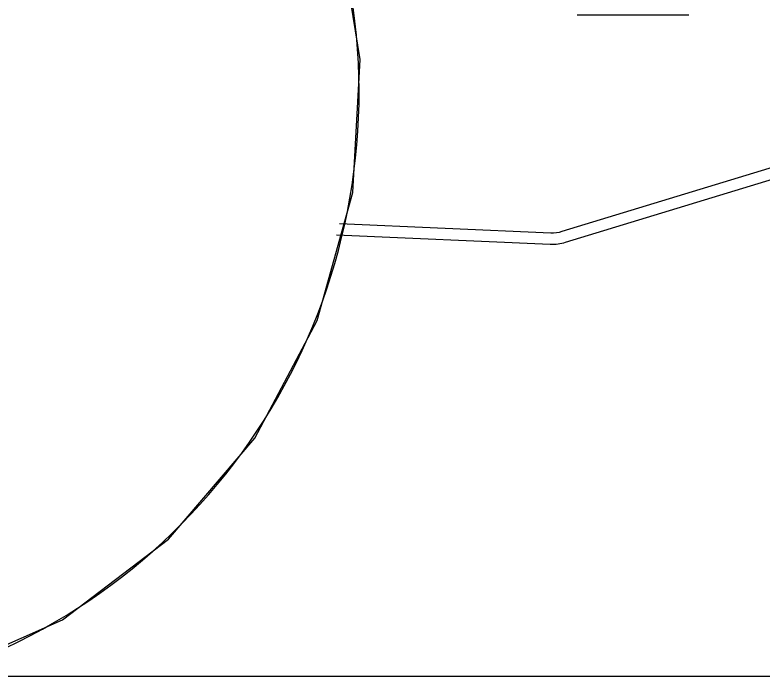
# Model space of a CAD drawing. Extents: x -633 to 241, y -1 to 752.
# Drawn here: x -48.8 to 16.1, y 7.3 to 64.5 of the extents above; entities that cross this region are included whole.
import ezdxf

# ---------------------------------------------------------------- set-up
doc = ezdxf.new("R2010")
doc.units = 0
doc.header["$LTSCALE"] = 48
doc.layers.add('0A537428______3_____', color=1, linetype='CONTINUOUS')

msp = doc.modelspace()

# ---------------------------------------------------------------- linework, layer by layer
at = {"layer": '0A537428______3_____', "color": 2, "linetype": 'CONTINUOUS'}
msp.add_lwpolyline([(-55.156, 7.488, 6.128823), (-88.913, 7.488)], format="xyb", dxfattribs=at)
for points in [[(-18.837, 60.675), (-20.693, 72.05)], [(-19.471, 49.166), (-18.837, 60.675)], [(-22.565, 38.063), (-19.471, 49.166)], [(-27.976, 27.886), (-22.565, 38.063)], [(-35.448, 19.111), (-27.976, 27.886)], [(-44.633, 12.148), (-35.448, 19.111)], [(-55.156, 7.488), (-44.633, 12.148)], [(-177.862, 7.27), (241.121, 7.27)]]:
    msp.add_lwpolyline(points, dxfattribs=at)
at = {"layer": '0A537428______3_____', "color": 4, "linetype": 'CONTINUOUS'}
msp.add_lwpolyline([(-0.04, 64.529), (9.644, 64.529)], dxfattribs=at)
at = {"layer": '0A537428______3_____', "color": 3, "linetype": 'CONTINUOUS'}
for points in [[(-1.317, 45.789), (36.561, 57.329)], [(-1.03, 44.848), (36.07, 56.15)], [(-20.637, 46.462), (-2.322, 45.662)], [(-20.9, 45.488), (-2.365, 44.679)]]:
    msp.add_lwpolyline(points, dxfattribs=at)
for points in [[(-2.322, 45.662, 0.085044), (-1.317, 45.789)], [(-2.365, 44.678, 0.085044), (-1.03, 44.847)]]:
    msp.add_lwpolyline(points, format="xyb", dxfattribs=at)

doc.saveas('drawing.dxf')
